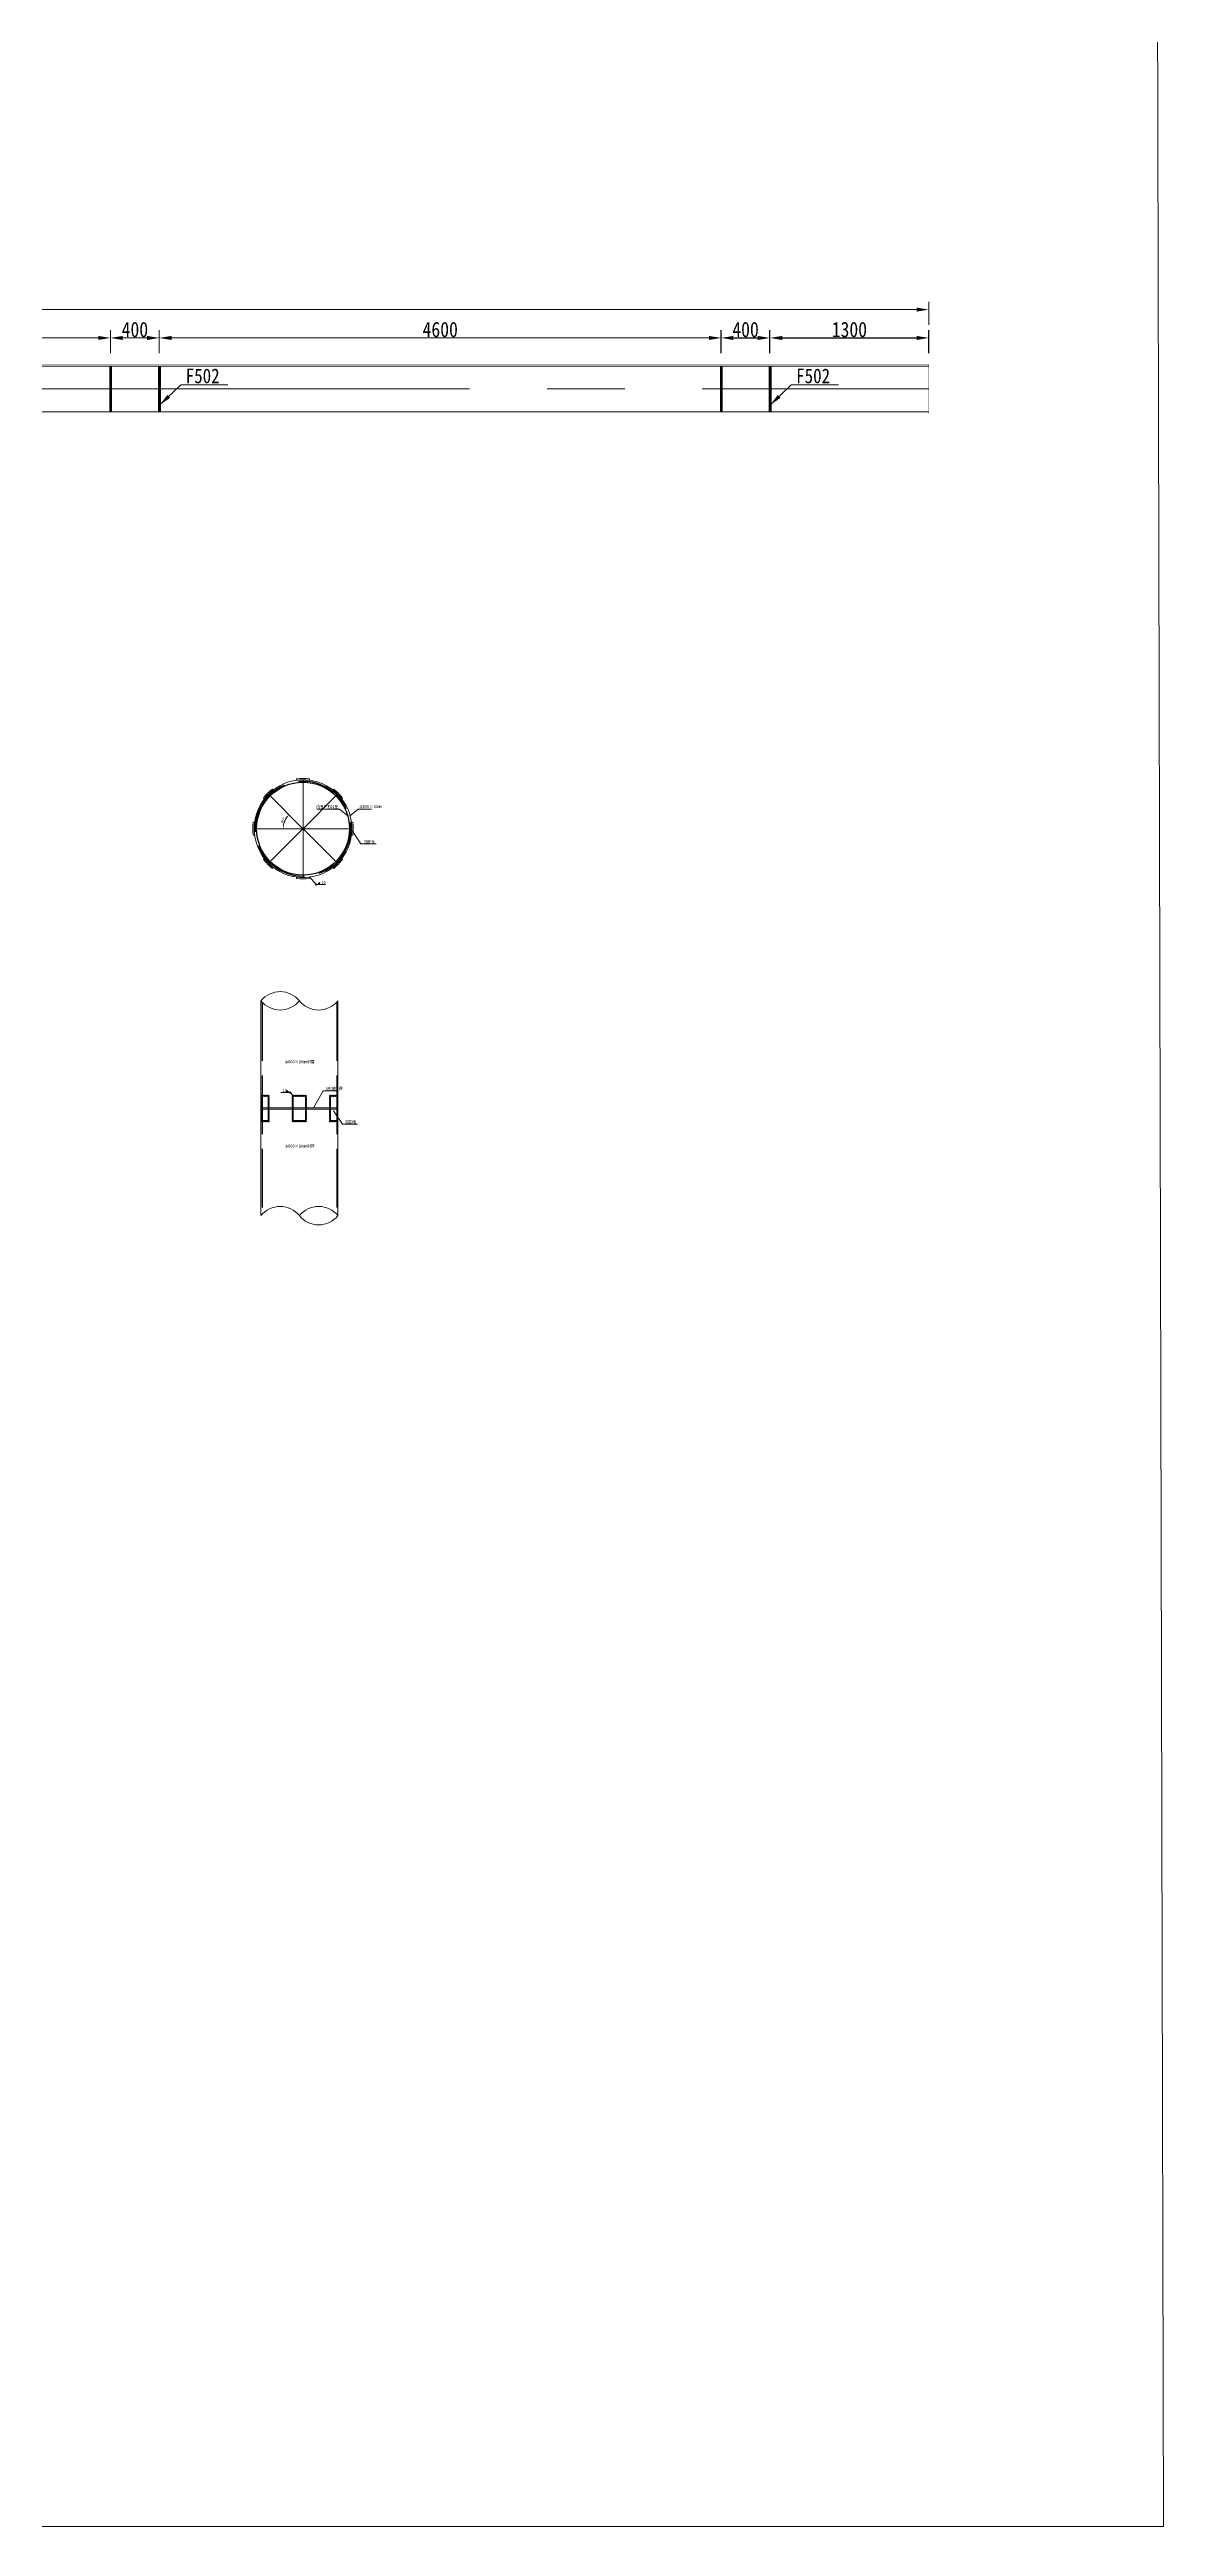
# Model space of a CAD drawing. Header units: millimetres. Extents: x -724662 to -98163, y -2532159 to 119496.
# Drawn here: x -100727.5 to -100636.3, y 114250.2 to 114452.9 of the extents above; entities that cross this region are included whole.
import ezdxf

# ---------------------------------------------------------------- set-up
doc = ezdxf.new("R2010")
doc.units = ezdxf.units.MM
doc.header["$LTSCALE"] = 20
doc.linetypes.add('ACAD_ISO02W100', pattern=[15, 12, -3])
doc.linetypes.add('CENTER2', pattern=[28.575, 19.05, -3.175, 3.175, -3.175])
doc.layers.get('0').update_dxf_attribs({"lineweight": 25})
for name, color, linetype, lineweight in [('Fline', 6, 'Continuous', 18), ('中心线', 3, 'CENTER2', 13), ('标注', 1, 'Continuous', 13), ('细实线', 1, 'Continuous', 13)]:
    doc.layers.add(name, color=color, linetype=linetype, lineweight=lineweight)
doc.layers.add('钢构CAD-H形钢', color=152, linetype='Continuous')
doc.layers.add('钢构CAD-工字钢', color=6, linetype='Continuous')
doc.styles.get("Standard").update_dxf_attribs({"font": 'simsun.ttf', "width": 0.85})
doc.dimstyles.new('100-0.1', dxfattribs={"dimscale": 0.1, "dimtxt": 2.5, "dimasz": 2, "dimexe": 1.25, "dimexo": 1.25, "dimgap": 0.125, "dimtad": 1, "dimdec": 0, "dimlfac": 100, "dimdsep": 46, "dimtxsty": 'Standard', "dimcen": 0.001, "dimclrd": 256, "dimclre": 256, "dimclrt": 7, "dimadec": 4, "dimazin": 2, "dimtfac": 1, "dimtdec": 0, "dimtmove": 1, "dimatfit": 2, "dimfxlon": 1, "dimlwd": -1, "dimlwe": -1, "dimarcsym": 0})
doc.dimstyles.new('100-1÷2', dxfattribs={"dimscale": 0.5, "dimtxt": 2.5, "dimasz": 2, "dimexe": 1.25, "dimexo": 1.25, "dimgap": 0.125, "dimtad": 1, "dimdec": 0, "dimlfac": 100, "dimdsep": 46, "dimtxsty": 'Standard', "dimcen": 0.001, "dimclrd": 256, "dimclre": 256, "dimclrt": 7, "dimadec": 4, "dimazin": 2, "dimtfac": 1, "dimtdec": 0, "dimtmove": 1, "dimatfit": 2, "dimfxlon": 1, "dimlwd": -1, "dimlwe": -1, "dimarcsym": 0})

# ---------------------------------------------------------------- blocks, each defined once
blk = doc.blocks.new('*D762')
at = {"layer": 'Defpoints', "color": 0, "transparency": 16777216}
for p in [(-100722.51, 114429.29), (-100773.51, 114426.98), (-100722.51, 114426.98)]:
    blk.add_point(p, dxfattribs=at)
at = {"layer": '标注', "transparency": 16777216}
for p, q in [((-100773.51, 114428.04), (-100773.51, 114429.91)), ((-100772.51, 114429.29), (-100723.51, 114429.29))]:
    blk.add_line(p, q, dxfattribs=at)
at = {"layer": '标注', "linetype": 'ByBlock', "transparency": 16777216}
blk.add_line((-100722.51, 114428.04), (-100722.51, 114429.91), dxfattribs=at)
at = {"layer": '标注', "transparency": 16777216}
for points in [[(-100772.51, 114429.45), (-100772.51, 114429.12), (-100773.51, 114429.29)], [(-100723.51, 114429.45), (-100723.51, 114429.12), (-100722.51, 114429.29)]]:
    blk.add_solid(points, dxfattribs=at)
at = {"layer": '标注', "color": 7, "transparency": 16777216, "insert": (-100748.01, 114429.97), "char_height": 1.25, "attachment_point": 5}
blk.add_mtext('5100', dxfattribs=at)
blk = doc.blocks.new('*D763')
at = {"layer": 'Defpoints', "color": 0, "transparency": 16777216}
for p in [(-100718.51, 114429.29), (-100722.51, 114426.98), (-100718.51, 114426.98)]:
    blk.add_point(p, dxfattribs=at)
at = {"layer": '标注', "transparency": 16777216}
for p, q in [((-100722.51, 114428.04), (-100722.51, 114429.91)), ((-100721.51, 114429.29), (-100719.51, 114429.29))]:
    blk.add_line(p, q, dxfattribs=at)
at = {"layer": '标注', "linetype": 'ByBlock', "transparency": 16777216}
blk.add_line((-100718.51, 114428.04), (-100718.51, 114429.91), dxfattribs=at)
at = {"layer": '标注', "transparency": 16777216}
for points in [[(-100721.51, 114429.45), (-100721.51, 114429.12), (-100722.51, 114429.29)], [(-100719.51, 114429.45), (-100719.51, 114429.12), (-100718.51, 114429.29)]]:
    blk.add_solid(points, dxfattribs=at)
at = {"layer": '标注', "color": 7, "transparency": 16777216, "insert": (-100720.51, 114429.97), "char_height": 1.25, "attachment_point": 5}
blk.add_mtext('400', dxfattribs=at)
blk = doc.blocks.new('*D764')
at = {"layer": 'Defpoints', "color": 0, "transparency": 16777216}
for p in [(-100672.51, 114429.29), (-100718.51, 114426.98), (-100672.51, 114426.98)]:
    blk.add_point(p, dxfattribs=at)
at = {"layer": '标注', "transparency": 16777216}
for p, q in [((-100718.51, 114428.04), (-100718.51, 114429.91)), ((-100717.51, 114429.29), (-100673.51, 114429.29))]:
    blk.add_line(p, q, dxfattribs=at)
at = {"layer": '标注', "linetype": 'ByBlock', "transparency": 16777216}
blk.add_line((-100672.51, 114428.04), (-100672.51, 114429.91), dxfattribs=at)
at = {"layer": '标注', "transparency": 16777216}
for points in [[(-100717.51, 114429.45), (-100717.51, 114429.12), (-100718.51, 114429.29)], [(-100673.51, 114429.45), (-100673.51, 114429.12), (-100672.51, 114429.29)]]:
    blk.add_solid(points, dxfattribs=at)
at = {"layer": '标注', "color": 7, "transparency": 16777216, "insert": (-100695.51, 114429.97), "char_height": 1.25, "attachment_point": 5}
blk.add_mtext('4600', dxfattribs=at)
blk = doc.blocks.new('*D765')
at = {"layer": 'Defpoints', "color": 0, "transparency": 16777216}
for p in [(-100668.51, 114429.29), (-100672.51, 114426.98), (-100668.51, 114426.98)]:
    blk.add_point(p, dxfattribs=at)
at = {"layer": '钢构CAD-工字钢', "transparency": 16777216}
for p, q in [((-100672.51, 114428.04), (-100672.51, 114429.91)), ((-100671.51, 114429.29), (-100669.51, 114429.29))]:
    blk.add_line(p, q, dxfattribs=at)
at = {"layer": '钢构CAD-工字钢', "linetype": 'ByBlock', "transparency": 16777216}
blk.add_line((-100668.51, 114428.04), (-100668.51, 114429.91), dxfattribs=at)
at = {"layer": '钢构CAD-工字钢', "transparency": 16777216}
for points in [[(-100671.51, 114429.45), (-100671.51, 114429.12), (-100672.51, 114429.29)], [(-100669.51, 114429.45), (-100669.51, 114429.12), (-100668.51, 114429.29)]]:
    blk.add_solid(points, dxfattribs=at)
at = {"layer": '钢构CAD-工字钢', "color": 7, "transparency": 16777216, "insert": (-100670.51, 114429.97), "char_height": 1.25, "attachment_point": 5}
blk.add_mtext('400', dxfattribs=at)
blk = doc.blocks.new('*D766')
at = {"layer": 'Defpoints', "color": 0, "transparency": 16777216}
for p in [(-100655.51, 114429.29), (-100668.51, 114426.98), (-100655.51, 114427.11)]:
    blk.add_point(p, dxfattribs=at)
at = {"layer": '钢构CAD-工字钢', "transparency": 16777216}
for p, q in [((-100668.51, 114428.04), (-100668.51, 114429.91)), ((-100667.51, 114429.29), (-100656.51, 114429.29))]:
    blk.add_line(p, q, dxfattribs=at)
at = {"layer": '钢构CAD-工字钢', "linetype": 'ByBlock', "transparency": 16777216}
blk.add_line((-100655.51, 114428.04), (-100655.51, 114429.91), dxfattribs=at)
at = {"layer": '钢构CAD-工字钢', "transparency": 16777216}
for points in [[(-100667.51, 114429.45), (-100667.51, 114429.12), (-100668.51, 114429.29)], [(-100656.51, 114429.45), (-100656.51, 114429.12), (-100655.51, 114429.29)]]:
    blk.add_solid(points, dxfattribs=at)
at = {"layer": '钢构CAD-工字钢', "color": 7, "transparency": 16777216, "insert": (-100662.01, 114429.97), "char_height": 1.25, "attachment_point": 5}
blk.add_mtext('1300', dxfattribs=at)
blk = doc.blocks.new('*D767')
at = {"layer": 'Defpoints', "color": 0, "transparency": 16777216}
for p in [(-100655.51, 114431.61), (-100845.51, 114427.11), (-100655.51, 114427.11)]:
    blk.add_point(p, dxfattribs=at)
at = {"layer": '标注', "transparency": 16777216}
for p, q in [((-100845.51, 114430.36), (-100845.51, 114432.23)), ((-100844.51, 114431.61), (-100656.51, 114431.61))]:
    blk.add_line(p, q, dxfattribs=at)
at = {"layer": '标注', "linetype": 'ByBlock', "transparency": 16777216}
blk.add_line((-100655.51, 114430.36), (-100655.51, 114432.23), dxfattribs=at)
at = {"layer": '标注', "transparency": 16777216}
for points in [[(-100844.51, 114431.77), (-100844.51, 114431.44), (-100845.51, 114431.61)], [(-100656.51, 114431.77), (-100656.51, 114431.44), (-100655.51, 114431.61)]]:
    blk.add_solid(points, dxfattribs=at)
at = {"layer": '标注', "color": 7, "transparency": 16777216, "insert": (-100750.51, 114432.3), "char_height": 1.25, "attachment_point": 5}
blk.add_mtext('19000', dxfattribs=at)
blk = doc.blocks.new('*D792')
at = {"layer": 'Defpoints', "color": 0, "transparency": 16777216}
for p in [(-100708.97, 114391.36), (-100708.15, 114389.94), (-100709.89, 114389.13), (-100706.74, 114389.13), (-100706.74, 114389.13)]:
    blk.add_point(p, dxfattribs=at)
at = {"layer": '标注', "transparency": 16777216}
blk.add_arc((-100706.74, 114389.13), 1.63, 142.0335, 172.9665, dxfattribs=at)
for points in [[(-100708.33, 114389.33), (-100708.39, 114389.33), (-100708.37, 114389.13)], [(-100708.05, 114390.15), (-100708, 114390.11), (-100707.89, 114390.28)]]:
    blk.add_solid(points, dxfattribs=at)
at = {"layer": '标注', "color": 7, "transparency": 16777216, "insert": (-100708.37, 114389.81), "char_height": 0.25, "attachment_point": 5, "rotation": 67.5}
blk.add_mtext('45°', dxfattribs=at)
blk = doc.blocks.new('*U817')
for points in [[(-0.5, -1.92, -0.007936), (-0.6, -1.9, 0.241118), (-0.52, -2.02)], [(0.5, -1.92, 0.007936), (0.6, -1.9, -0.241118), (0.52, -2.02)]]:
    blk.add_hatch(color=256).paths.add_polyline_path(points)
at = {"layer": '中心线', "ltscale": 0.05}
blk.add_line((0, -1.95), (0, 2.05), dxfattribs=at)
at = {"layer": '标注'}
blk.add_lwpolyline([(0.5, -1.92, -0.062936), (-0.5, -1.92), (-0.52, -2.02, 0.063114), (0.52, -2.02)], format="xyb", close=True, dxfattribs=at)
blk = doc.blocks.new('*U818')
at = {"layer": '标注', "color": 0, "linetype": 'ByBlock', "lineweight": -2, "transparency": 16777216}
for p, rotation in [((-90015.32, 146591.57), 180), ((-90016.77, 146590.97), 224.9999999999999), ((-90013.87, 146590.97), 135), ((-90017.37, 146589.52), 270), ((-90016.77, 146588.07), 315.0000000000001), ((-90013.87, 146588.07), 45), ((-90013.27, 146589.52), 90)]:
    blk.add_blockref('*U817', p, dxfattribs=dict(at, rotation=rotation))
blk.add_blockref('*U817', (-90015.32, 146587.47), dxfattribs=at)

msp = doc.modelspace()

# ---------------------------------------------------------------- hatches: boundary and pattern name
h = msp.add_hatch()
h.set_pattern_fill('ANSI31', color=256, scale=0.01, angle=350, style=0)
h.set_pattern_definition([(35, (-10220.117132, -28729.737785), (-0.018211051854, 0.026008077406), [])])
h.paths.add_polyline_path([(-100709.5089, 114367.315), (-100710.1689, 114367.315), (-100710.1689, 114365.155), (-100709.5089, 114365.155)])
h.paths.add_polyline_path([(-100710.0889, 114365.235), (-100710.0889, 114367.235), (-100709.5889, 114367.235), (-100709.5889, 114365.235)], flags=16)
h = msp.add_hatch()
h.set_pattern_fill('ANSI31', color=256, scale=0.01, angle=350, style=0)
h.set_pattern_definition([(35, (-10216.99189, -28729.737785), (-0.018211051854, 0.026008077406), [])])
h.paths.add_polyline_path([(-100706.4589, 114365.155), (-100706.4589, 114367.315), (-100707.6189, 114367.315), (-100707.6189, 114365.155)])
h.paths.add_polyline_path([(-100707.5389, 114365.235), (-100707.5389, 114367.235), (-100706.5389, 114367.235), (-100706.5389, 114365.235)], flags=16)
h = msp.add_hatch()
h.set_pattern_fill('ANSI31', color=256, scale=0.01, angle=350, style=0)
h.set_pattern_definition([(145, (-191193.960582, -28729.737785), (0.018211051854, 0.026008077406), [])])
h.paths.add_polyline_path([(-100704.5689, 114367.315), (-100703.9089, 114367.315), (-100703.9089, 114365.155), (-100704.5689, 114365.155)])
h.paths.add_polyline_path([(-100703.9889, 114365.235), (-100703.9889, 114367.235), (-100704.4889, 114367.235), (-100704.4889, 114365.235)], flags=16)

# ---------------------------------------------------------------- linework, layer by layer
at = {"color": 7}
for p, q in [((-100705.3844, 114384.734), (-100705.5373, 114384.5665)), ((-100705.3844, 114384.5665), (-100705.3844, 114384.734)), ((-100708.0704, 114367.7056), (-100707.9175, 114367.538)), ((-100708.0704, 114367.538), (-100708.0704, 114367.7056))]:
    msp.add_line(p, q, dxfattribs=at)
at = {"color": 2, "linetype": 'ACAD_ISO02W100', "ltscale": 0.02}
for p, q in [((-100710.0889, 114374.9254), (-100710.0889, 114357.5751)), ((-100703.9889, 114374.9254), (-100703.9889, 114357.5751))]:
    msp.add_line(p, q, dxfattribs=at)
msp.add_circle((-100706.741, 114389.1285), 3.9, dxfattribs=at)
at = {"color": 4, "ltscale": 0.02}
msp.add_circle((-100706.741, 114389.1285), 3.8, dxfattribs=at)
at = {"layer": 'Fline', "color": 1}
for centre, start, end in [((-100708.6139, 114373.7669), 38.949383, 141.050617), ((-100708.6139, 114376.3131), 218.949383, 321.050617), ((-100705.4639, 114376.3131), 218.949383, 321.050617), ((-100708.6139, 114356.1874), 38.949383, 141.050617), ((-100705.4639, 114356.1874), 38.949383, 141.050617), ((-100705.4639, 114358.7336), 218.949383, 321.050617)]:
    msp.add_arc(centre, 2.0252, start, end, dxfattribs=at)
at = {"layer": '中心线', "ltscale": 0.1}
msp.add_line((-100845.5077, 114425.1146), (-100655.5077, 114425.1146), dxfattribs=at)
at = {"layer": '标注'}
for p, q in [((-100705.6659, 114384.5665), (-100706.1967, 114385.1487)), ((-100704.8932, 114384.5665), (-100705.6659, 114384.5665)), ((-100710.1889, 114375.04), (-100710.1889, 114357.4605)), ((-100703.8889, 114375.04), (-100703.8889, 114357.4605)), ((-100708.5677, 114367.538), (-100707.7888, 114367.538)), ((-100707.7888, 114367.538), (-100707.5389, 114367.2765)), ((-100703.9889, 114366.285), (-100710.0889, 114366.285)), ((-100703.9889, 114366.185), (-100710.0889, 114366.185))]:
    msp.add_line(p, q, dxfattribs=at)
for points in [[(-101125.3772, 114642.1078), (-100637.2088, 114642.1078), (-100636.2929, 114250.1929), (-101124.4612, 114250.1929)], [(-100710.0889, 114367.235), (-100709.5889, 114367.235), (-100709.5889, 114365.235), (-100710.0889, 114365.235)], [(-100707.5389, 114367.235), (-100706.5389, 114367.235), (-100706.5389, 114365.235), (-100707.5389, 114365.235)], [(-100703.9889, 114367.235), (-100704.4889, 114367.235), (-100704.4889, 114365.235), (-100703.9889, 114365.235)]]:
    msp.add_lwpolyline(points, close=True, dxfattribs=at)
for centre, radius in [((-100706.741, 114389.1285), 4), ((-100705.6659, 114384.5665), 0.0489), ((-100707.7888, 114367.538), 0.0489)]:
    msp.add_circle(centre, radius, dxfattribs=at)
at = {"layer": '细实线', "color": 0}
for p, q in [((-100845.5077, 114426.9846), (-100655.5077, 114426.9846)), ((-100845.5077, 114423.2446), (-100655.5077, 114423.2446))]:
    msp.add_line(p, q, dxfattribs=at)
at = {"layer": '钢构CAD-H形钢', "color": 0, "const_width": 0.005}
msp.add_lwpolyline([(-100845.5077, 114423.1146), (-100655.5077, 114423.1146), (-100655.5077, 114427.1146), (-100845.5077, 114427.1146)], close=True, dxfattribs=at)
at = {"layer": '钢构CAD-工字钢'}
for p, q in [((-100722.5677, 114426.9846), (-100722.5677, 114423.2446)), ((-100722.4477, 114426.9846), (-100722.4477, 114423.2446)), ((-100718.5677, 114426.9846), (-100718.5677, 114423.2446)), ((-100718.4477, 114426.9846), (-100718.4477, 114423.2446)), ((-100672.5677, 114426.9846), (-100672.5677, 114423.2446)), ((-100672.4477, 114426.9846), (-100672.4477, 114423.2446)), ((-100668.5677, 114426.9846), (-100668.5677, 114423.2446)), ((-100668.4477, 114426.9846), (-100668.4477, 114423.2446))]:
    msp.add_line(p, q, dxfattribs=at)
at = {"layer": '钢构CAD-工字钢', "color": 3}
for p, q in [((-100722.5077, 114426.9846), (-100722.5077, 114423.2446)), ((-100718.5077, 114426.9846), (-100718.5077, 114423.2446)), ((-100672.5077, 114426.9846), (-100672.5077, 114423.2446)), ((-100668.5077, 114426.9846), (-100668.5077, 114423.2446))]:
    msp.add_line(p, q, dxfattribs=at)

# ---------------------------------------------------------------- block references
at = {"layer": '标注'}
msp.add_blockref('*U818', (-10691.4252, -32200.3916), dxfattribs=at)

# ---------------------------------------------------------------- texts
at = {"color": 7, "insert": (-100708.3975, 114367.5667), "char_height": 0.25, "attachment_point": 7}
msp.add_mtext('10', dxfattribs=at)
at = {"layer": '标注', "color": 0, "char_height": 1.2, "attachment_point": 9}
for insert in [(-100713.5719, 114425.5624), (-100663.5908, 114425.5624)]:
    msp.add_mtext('F502', dxfattribs=dict(at, insert=insert))
at = {"layer": '标注', "color": 7, "char_height": 0.25}
for s, insert, attachment_point in [('内侧环形衬垫', (-100703.8609, 114390.7548), 9), ('φ800×10mm', (-100702.1237, 114390.7548), 7), ('加劲板', (-100701.7633, 114387.9043), 7), ('10', (-100705.2375, 114384.5952), 7), ('φ800×10mm钢管', (-100708.2159, 114369.8674), 7), ('V形坡口焊', (-100704.8712, 114367.6933), 7), ('加劲板', (-100703.2898, 114364.9822), 7), ('φ800×10mm钢管', (-100708.2159, 114362.965), 7)]:
    msp.add_mtext(s, dxfattribs=dict(at, insert=insert, attachment_point=attachment_point))

# ---------------------------------------------------------------- dimensions: what is measured, and where the dimension line sits
at = {"layer": '标注'}
for base, p1, p2, picture, middle in [((-100655.5077, 114431.6077), (-100845.5077, 114427.1146), (-100655.5077, 114427.1146), '*D767', (-100750.5077, 114432.2952)), ((-100722.5077, 114429.2873), (-100773.5077, 114426.9846), (-100722.5077, 114426.9846), '*D762', (-100748.0077, 114429.9748)), ((-100718.5077, 114429.2873), (-100722.5077, 114426.9846), (-100718.5077, 114426.9846), '*D763', (-100720.5077, 114429.9748)), ((-100672.5077, 114429.2873), (-100718.5077, 114426.9846), (-100672.5077, 114426.9846), '*D764', (-100695.5077, 114429.9748))]:
    dim = msp.add_linear_dim(base=base, p1=p1, p2=p2, dimstyle='100-1÷2', dxfattribs=at)
    dim.commit()
    dim.dimension.update_dxf_attribs({"geometry": picture, "text_midpoint": middle})
dim = msp.add_angular_dim_2l(base=(-100708.152794, 114389.943667), line1=((-100709.890955, 114389.128541), (-100706.740955, 114389.128541)), line2=((-100708.968342, 114391.355928), (-100706.740955, 114389.128541)), dimstyle='100-0.1', dxfattribs=at)
dim.commit()
dim.dimension.update_dxf_attribs({"geometry": '*D792', "text_midpoint": (-100708.374144, 114389.80503)})
at = {"layer": '钢构CAD-工字钢'}
for base, p1, p2, picture, middle in [((-100668.5077, 114429.2873), (-100672.5077, 114426.9846), (-100668.5077, 114426.9846), '*D765', (-100670.5077, 114429.9748)), ((-100655.5077, 114429.2873), (-100668.5077, 114426.9846), (-100655.5077, 114427.1146), '*D766', (-100662.0077, 114429.9748))]:
    dim = msp.add_linear_dim(base=base, p1=p1, p2=p2, dimstyle='100-1÷2', dxfattribs=at)
    dim.commit()
    dim.dimension.update_dxf_attribs({"geometry": picture, "text_midpoint": middle})

# ---------------------------------------------------------------- leaders
at = {"layer": '标注', "color": 0, "annotation_type": 0, "has_hookline": 1, "hookline_direction": 0, "text_width": 2.7922}
for points in [[(-100718.4594, 114423.8137), (-100716.7468, 114425.4544), (-100715.7468, 114425.4544)], [(-100668.4783, 114423.8137), (-100666.7657, 114425.4544), (-100665.7657, 114425.4544)]]:
    msp.add_leader(points, dimstyle='100-1÷2', dxfattribs=at)
at = {"layer": '标注', "annotation_type": 0, "has_hookline": 1, "hookline_direction": 1, "text_width": 1.7594}
msp.add_leader([(-100703.0355, 114390.1494), (-100703.7516, 114390.7298), (-100703.8484, 114390.7298)], dimstyle='100-0.1', dxfattribs=at)
at = {"layer": '标注', "annotation_type": 0, "has_hookline": 1, "hookline_direction": 0}
for points in [[(-100702.9492, 114390.1494), (-100702.233, 114390.7298), (-100702.1362, 114390.7298)], [(-100702.7049, 114388.9332), (-100702.0192, 114387.8918), (-100701.7758, 114387.8918)], [(-100705.8945, 114366.285), (-100705.1033, 114367.6683), (-100704.8837, 114367.6683)], [(-100704.2599, 114366.0295), (-100703.512, 114364.9572), (-100703.3023, 114364.9572)]]:
    msp.add_leader(points, dimstyle='100-0.1', dxfattribs=at)

doc.saveas('drawing.dxf')
